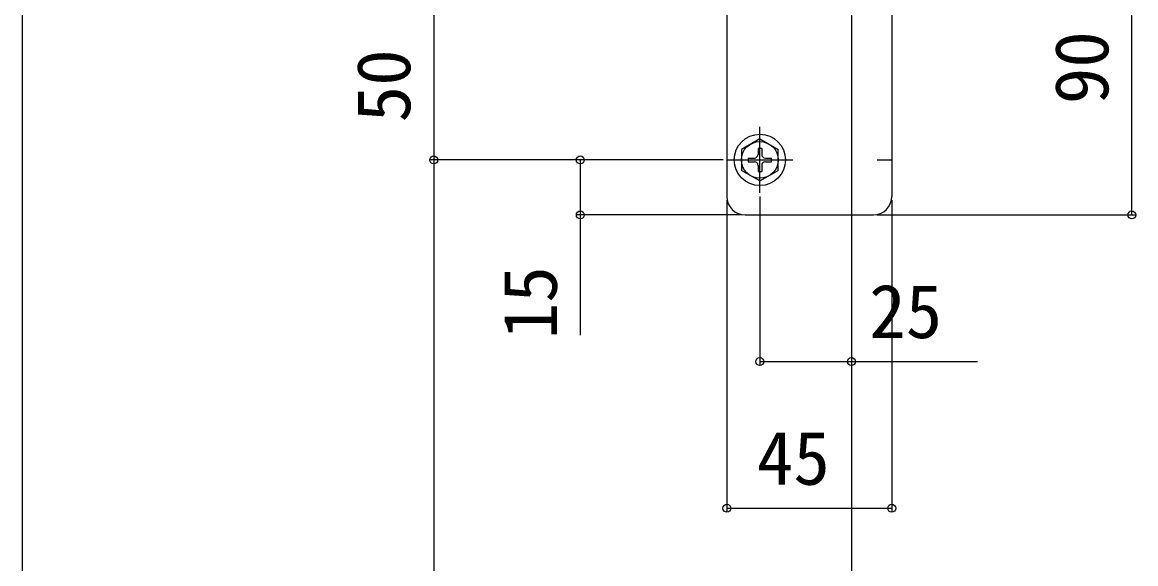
# Model space of a CAD drawing. Units: millimetres, scale not verified. Extents: x -875 to 875, y -1304 to 1296.
# Drawn here: x -875 to -571.1, y 570.8 to 718.4 of the extents above; entities that cross this region are included whole.
import ezdxf
from ezdxf.enums import TextEntityAlignment as Align

# ---------------------------------------------------------------- set-up
doc = ezdxf.new("R2010")
doc.units = ezdxf.units.MM
doc.header["$LTSCALE"] = 8
for name, color, linetype in [('0-4_YKK_12', 2, 'Continuous'), ('0-5_YKK_13', 4, 'Continuous'), ('0-7_YKK_D', 6, 'Continuous'), ('0-8_YKK_ZWAK', 7, 'Continuous')]:
    doc.layers.add(name, color=color, linetype=linetype)
doc.styles.add('ＭＳ ゴシック', font='')
doc.styles.get('ＭＳ ゴシック').set_extended_font_data('MS Gothic')

msp = doc.modelspace()

# ---------------------------------------------------------------- linework, layer by layer
at = {"layer": '0-4_YKK_12'}
msp.add_line((-648.718, 835.885), (-648.718, 149.896), dxfattribs=at)
at = {"layer": '0-5_YKK_13'}
for p, q in [((-682.718, 755.895), (-682.718, 670.895)), ((-637.718, 755.895), (-637.718, 670.895)), ((-673.718, 671.895), (-673.718, 689.895)), ((-673.718, 686.645), (-678.718, 683.758)), ((-678.718, 683.758), (-678.718, 678.032)), ((-674.218, 684.045), (-674.218, 682.395)), ((-673.218, 684.045), (-674.218, 684.045)), ((-673.718, 686.645), (-668.718, 683.758)), ((-673.218, 684.045), (-673.218, 682.395)), ((-668.718, 678.032), (-668.718, 683.758)), ((-682.718, 680.895), (-664.718, 680.895)), ((-682.718, 680.895), (-678.718, 680.895)), ((-676.868, 681.395), (-675.218, 681.395)), ((-676.868, 681.395), (-676.868, 680.395)), ((-672.218, 681.395), (-670.568, 681.395)), ((-670.568, 680.395), (-670.568, 681.395)), ((-641.718, 680.895), (-637.718, 680.895)), ((-673.718, 675.145), (-678.718, 678.032)), ((-676.868, 680.395), (-675.218, 680.395)), ((-674.218, 679.395), (-674.218, 677.745)), ((-674.218, 677.745), (-673.218, 677.745)), ((-673.718, 675.145), (-668.718, 678.032)), ((-673.218, 679.395), (-673.218, 677.745)), ((-672.218, 680.395), (-670.568, 680.395)), ((-648.718, 669.895), (-648.718, 665.895)), ((-677.718, 665.895), (-642.718, 665.895))]:
    msp.add_line(p, q, dxfattribs=at)
for radius in [7, 5]:
    msp.add_circle((-673.718, 680.895), radius, dxfattribs=at)
for centre, radius, start, end in [((-675.218, 682.395), 1, 270, 0), ((-672.218, 682.395), 1, 180, 270), ((-675.218, 679.395), 1, 0, 90), ((-672.218, 679.395), 1, 90, 180), ((-677.718, 670.895), 5, 180, 270), ((-642.718, 670.895), 5, 270, 0)]:
    msp.add_arc(centre, radius, start, end, dxfattribs=at)
at = {"layer": '0-7_YKK_D'}
for p, q in [((-572.218, 665.895), (-572.218, 755.895)), ((-762.718, 730.895), (-762.718, 680.895)), ((-683.718, 680.895), (-763.718, 680.895)), ((-683.718, 680.895), (-763.718, 680.895)), ((-762.718, 680.895), (-762.718, 380.895)), ((-683.718, 680.895), (-723.718, 680.895)), ((-682.718, 669.895), (-682.718, 584.895)), ((-673.718, 670.895), (-673.718, 624.895)), ((-637.718, 669.895), (-637.718, 584.895)), ((-678.718, 665.895), (-723.718, 665.895)), ((-641.718, 665.895), (-571.218, 665.895)), ((-648.718, 634.895), (-648.718, 624.895)), ((-682.718, 585.895), (-637.718, 585.895))]:
    msp.add_line(p, q, dxfattribs=at)
for points in [[(-722.718, 680.895), (-722.718, 665.895), (-722.718, 633.05)], [(-673.718, 625.895), (-648.718, 625.895), (-614.282, 625.895)]]:
    msp.add_lwpolyline(points, dxfattribs=at)
for centre in [(-762.718, 680.895), (-762.718, 680.895), (-722.718, 680.895), (-722.718, 665.895), (-572.218, 665.895), (-673.718, 625.895), (-648.718, 625.895), (-682.718, 585.895), (-637.718, 585.895)]:
    msp.add_circle(centre, 1.075, dxfattribs=at)
at = {"layer": '0-8_YKK_ZWAK'}
msp.add_line((-875, 1245.8), (-875, -1304.2), dxfattribs=at)

# ---------------------------------------------------------------- texts
at = {"layer": '0-7_YKK_D', "style": 'ＭＳ ゴシック'}
for s, p in [('90', (-574.218, 696.066)), ('50', (-764.718, 691.122)), ('15', (-724.718, 631.981))]:
    msp.add_text(s, height=14.66, rotation=90, dxfattribs=at).set_placement(p, align=Align.BOTTOM_LEFT)
for s, p in [('25', (-643.896, 627.895)), ('45', (-674.536, 587.895))]:
    msp.add_text(s, height=14.66, dxfattribs=at).set_placement(p, align=Align.BOTTOM_LEFT)

doc.saveas('drawing.dxf')
